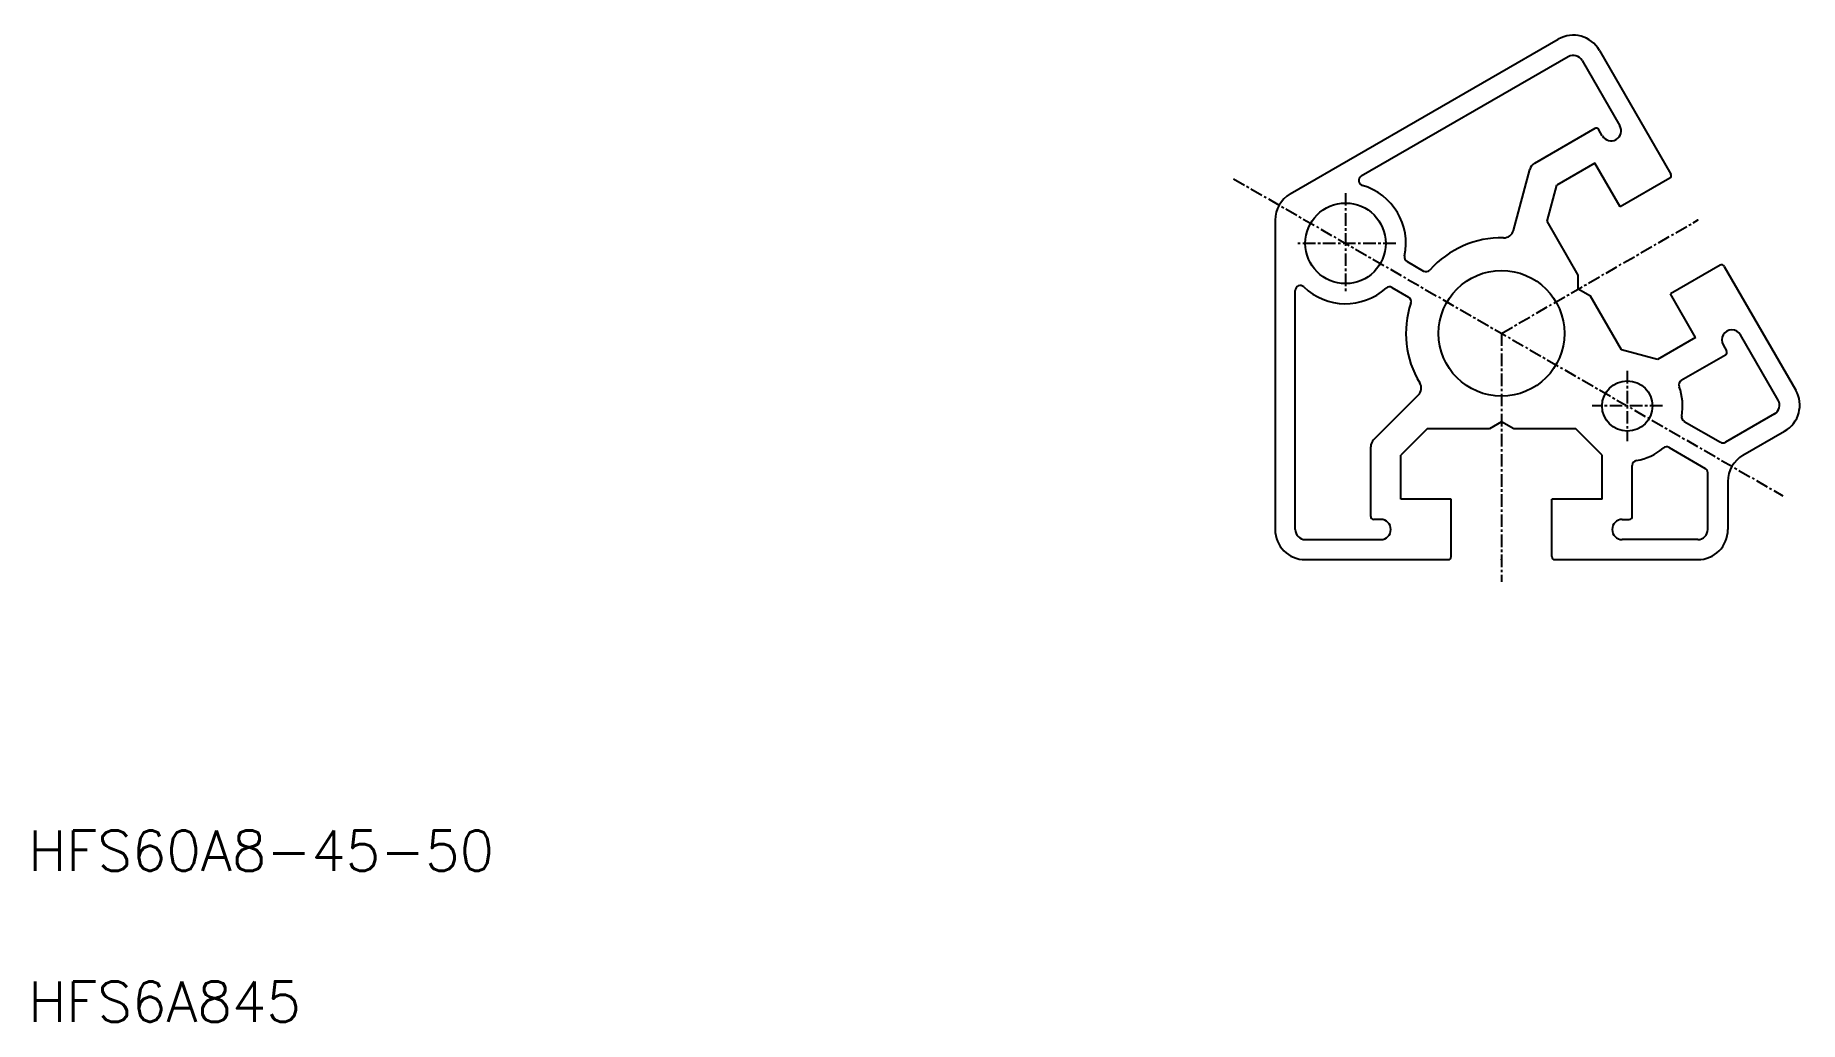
# Model space of a CAD drawing. Extents: x -146 to 30, y -68 to 30.
import ezdxf

# ---------------------------------------------------------------- set-up
doc = ezdxf.new("R2010")
doc.units = 0
doc.linetypes.add('CENTER', pattern=[2, 1.25, -0.25, 0.25, -0.25])
doc.layers.get('0').update_dxf_attribs({"linetype": 'CONTINUOUS'})
doc.layers.add('CENTER', color=1, linetype='CENTER')
doc.styles.get("Standard").update_dxf_attribs({"font": 'txt.shx', "bigfont": 'bigfont.shx'})

msp = doc.modelspace()

# ---------------------------------------------------------------- linework, layer by layer
at = {"color": 7, "linetype": 'CONTINUOUS'}
for p, q in [((-21, 13.86), (5.64, 29.24)), ((9.74, 28.14), (16.84, 15.84)), ((6.64, 27.5), (-13.94, 15.62)), ((8, 27.14), (11.75, 20.64)), ((9.26, 20.36), (3.28, 16.9)), ((10.02, 19.64), (9.67, 20.25)), ((1.19, 10.24), (2.81, 16.3)), ((9.29, 16.91), (5.5, 14.72)), ((11.79, 12.58), (9.29, 16.91)), ((4.54, 11.14), (5.5, 14.72)), ((16.73, 15.43), (11.79, 12.58)), ((-22.5, 11.26), (-22.5, -19.5)), ((7.62, 5.8), (4.54, 11.14)), ((-9.39, 7.16), (-7.74, 6.2)), ((7.62, 4.4), (7.62, 5.8)), ((21.73, 6.77), (16.79, 3.92)), ((22.14, 6.66), (29.24, -5.64)), ((-20.5, -19.5), (-20.5, 4.26)), ((-10.89, 4.56), (-9.24, 3.6)), ((8.83, 3.7), (7.62, 4.4)), ((11.92, -1.64), (8.83, 3.7)), ((19.29, -0.41), (16.79, 3.92)), ((15.5, -2.6), (11.92, -1.64)), ((19.29, -0.41), (15.5, -2.6)), ((22.02, -1.14), (22.37, -1.75)), ((27.5, -6.64), (23.75, -0.14)), ((22.26, -2.16), (17.87, -4.69)), ((-8.27, -6.15), (-12.71, -10.59)), ((18.15, -8.75), (21.75, -10.83)), ((27.14, -8), (22.25, -10.83)), ((-7.38, -9.5), (-10, -12.12)), ((-1.21, -9.5), (-7.38, -9.5)), ((0, -8.8), (-1.21, -9.5)), ((1.21, -9.5), (0, -8.8)), ((7.38, -9.5), (1.21, -9.5)), ((10, -12.12), (7.38, -9.5)), ((24, -12.12), (28.14, -9.74)), ((-13, -18.2), (-13, -11.29)), ((-10, -16.5), (-10, -12.12)), ((10, -16.5), (10, -12.12)), ((16.65, -11.34), (20.25, -13.42)), ((13, -18.2), (13, -13.13)), ((20.5, -19.5), (20.5, -13.86)), ((22.5, -14.72), (22.5, -19.5)), ((-5, -16.5), (-10, -16.5)), ((-5, -22.2), (-5, -16.5)), ((10, -16.5), (5, -16.5)), ((5, -22.2), (5, -16.5)), ((-12, -18.5), (-12.7, -18.5)), ((12, -18.5), (12.7, -18.5)), ((-19.5, -20.5), (-12, -20.5)), ((19.5, -20.5), (12, -20.5)), ((-19.5, -22.5), (-5.3, -22.5)), ((5.3, -22.5), (19.5, -22.5))]:
    msp.add_line(p, q, dxfattribs=at)
for centre, radius in [((-15.5, 8.95), 4), ((0, 0), 6.25), ((12.5, -7.22), 2.5)]:
    msp.add_circle(centre, radius, dxfattribs=at)
for centre, radius, start, end in [((7.14, 26.64), 3, 30, 120), ((7.14, 26.64), 1, 30, 120), ((9.41, 20.1), 0.3, 30, 120), ((10.89, 20.14), 1, 210, 30), ((3.78, 16.04), 1, 120, 165), ((16.58, 15.69), 0.3, 300, 30), ((-13.69, 15.19), 0.5, 120, 253.813), ((-15.5, 8.95), 6, 347.9202, 73.8131), ((-19.5, 11.26), 3, 120, 180), ((0, 0), 9.5, 88.7741, 138.4629), ((0.22, 10.5), 1, 268.7741, 345), ((-9.14, 7.59), 0.5, 167.9202, 240), ((-7.49, 6.63), 0.5, 240, 318.4629), ((21.88, 6.51), 0.3, 30, 120), ((-20, 4.26), 0.5, 46.1869, 180), ((-15.5, 8.95), 6, 226.1869, 312.0798), ((-11.14, 4.12), 0.5, 60, 132.0798), ((-9.49, 3.17), 0.5, 341.5371, 60), ((0, 0), 9.5, 161.5372, 211.2259), ((22.89, -0.64), 1, 30, 210), ((22.11, -1.9), 0.3, 300, 30), ((-8.98, -5.44), 1, 315, 31.2259), ((18.12, -5.12), 0.5, 120, 200.4059), ((12.5, -7.22), 5.5, 349.4712, 20.4059), ((26.64, -7.14), 1, 300, 30), ((26.64, -7.14), 3, 300, 30), ((18.4, -8.31), 0.5, 169.4712, 240), ((-12, -11.29), 1, 135, 180), ((12.5, -7.22), 5.5, 279.5941, 310.5288), ((16.4, -11.78), 0.5, 60, 130.5288), ((22, -10.39), 0.5, 240, 300), ((25.5, -14.72), 3, 120, 180), ((13.5, -13.13), 0.5, 99.5941, 180), ((20, -13.86), 0.5, 0, 60), ((-12.7, -18.2), 0.3, 180, 270), ((-12, -19.5), 1, 270, 90), ((12, -19.5), 1, 90, 270), ((12.7, -18.2), 0.3, 270, 0), ((-19.5, -19.5), 3, 180, 270), ((-19.5, -19.5), 1, 180, 270), ((19.5, -19.5), 3, 270, 0), ((19.5, -19.5), 1, 270, 0), ((-5.3, -22.2), 0.3, 270, 360), ((5.3, -22.2), 0.3, 180, 270)]:
    msp.add_arc(centre, radius, start, end, dxfattribs=at)
for p in [(19.49, 11.25), (0, -22.5)]:
    msp.add_point(p, dxfattribs=at)
at = {"layer": 'CENTER', "color": 1, "linetype": 'CENTER'}
for p, q in [((-26.63, 15.37), (27.95, -16.14)), ((-15.5, 13.95), (-15.5, 3.95)), ((0, 0), (19.49, 11.25)), ((-10.5, 8.95), (-20.5, 8.95)), ((0, 0), (0, -24.7)), ((12.5, -3.72), (12.5, -10.72)), ((16, -7.22), (9, -7.22))]:
    msp.add_line(p, q, dxfattribs=at)
for p in [(-15.5, 8.95), (0, 0), (0, 0), (12.5, -7.22)]:
    msp.add_point(p, dxfattribs=at)

# ---------------------------------------------------------------- texts
at = {"color": 7, "linetype": 'CONTINUOUS'}
for s, p in [('HFS60A8-45-50', (-146.41, -53.44)), ('HFS6A845', (-146.41, -68.44))]:
    msp.add_text(s, height=4, dxfattribs=at).set_placement(p)

doc.saveas('drawing.dxf')
